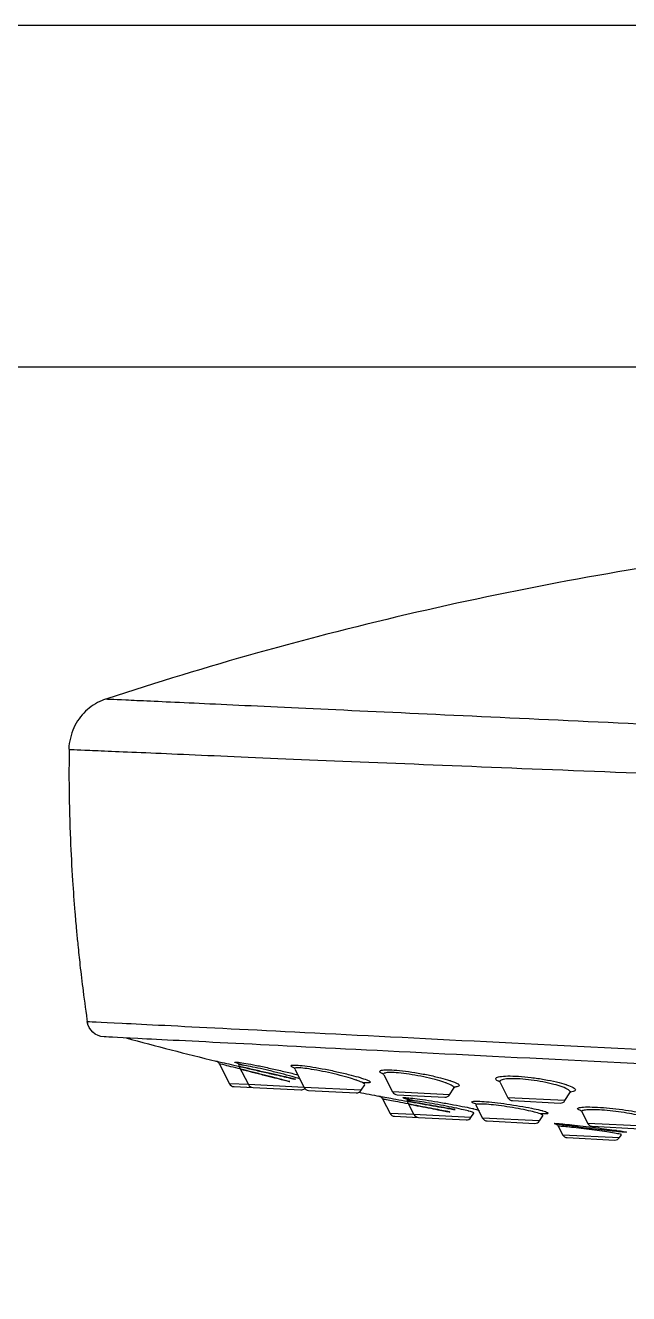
# Model space of a CAD drawing. Extents: x 23502 to 24096, y -2734 to -2314.
# Drawn here: x 23710.2 to 23743.8, y -2384.5 to -2313.9 of the extents above; entities that cross this region are included whole.
import ezdxf

# ---------------------------------------------------------------- set-up
doc = ezdxf.new("R2010")
doc.units = 0
doc.header["$LTSCALE"] = 5
doc.header["$MEASUREMENT"] = 0
doc.layers.get('0').update_dxf_attribs({"color": 2, "linetype": 'CONTINUOUS'})
for name, color, linetype in [('41', 7, 'CONTINUOUS'), ('DWG', 7, 'CONTINUOUS'), ('TXT', 4, 'CONTINUOUS')]:
    doc.layers.add(name, color=color, linetype=linetype)

# ---------------------------------------------------------------- blocks, each defined once
blk = doc.blocks.new('A$C265F4C77')
at = {"layer": '41', "color": 0, "linetype": 'Continuous'}
for p, q in [((-137.595, -6.838), (-136.99, -7.906)), ((-136.528, -6.866), (-135.933, -7.914)), ((-133.403, -6.939), (-132.837, -7.938)), ((-128.435, -7.051), (-127.91, -7.976)), ((-129.664, -7.963), (-129.475, -7.641)), ((-124.737, -8.001), (-124.518, -7.628)), ((-121.963, -7.192), (-121.49, -8.026)), ((-118.317, -8.051), (-118.057, -7.609)), ((-135.934, -7.914), (-136.99, -7.906)), ((-136.731, -8.058), (-135.675, -8.066)), ((-132.837, -7.938), (-135.933, -7.914)), ((-135.675, -8.066), (-133.021, -8.087)), ((-129.664, -7.963), (-132.837, -7.938)), ((-132.578, -8.09), (-129.925, -8.111)), ((-128.432, -8.412), (-127.999, -9.176)), ((-124.737, -8.001), (-127.91, -7.976)), ((-127.652, -8.128), (-124.998, -8.149)), ((-127.098, -8.435), (-126.673, -9.186)), ((-118.317, -8.051), (-121.49, -8.026)), ((-121.232, -8.178), (-118.578, -8.199)), ((-123.5, -9.211), (-123.354, -8.962)), ((-123.25, -8.515), (-122.852, -9.216)), ((-119.679, -9.24), (-119.509, -8.951)), ((-117.353, -8.637), (-117, -9.261)), ((-126.673, -9.186), (-127.999, -9.176)), ((-127.741, -9.328), (-126.414, -9.338)), ((-123.5, -9.211), (-126.673, -9.186)), ((-126.414, -9.338), (-123.76, -9.359)), ((-119.679, -9.24), (-122.852, -9.216)), ((-122.594, -9.368), (-119.94, -9.388)), ((-118.625, -9.498), (-118.623, -9.502)), ((-118.623, -9.502), (-118.369, -9.95)), ((-113.827, -9.286), (-117, -9.261)), ((-116.741, -9.413), (-114.088, -9.434)), ((-115.196, -9.975), (-115.101, -9.814)), ((-115.101, -9.814), (-115.1, -9.812)), ((-118.369, -9.95), (-115.196, -9.975)), ((-118.11, -10.102), (-115.457, -10.123))]:
    blk.add_line(p, q, dxfattribs=at)
at = {"layer": '41', "color": 7, "linetype": 'Continuous', "extrusion": (-0.000153475, 1.19147e-06, -1)}
blk.add_arc((144.058, -4.601, 0.016), 1, 270.44425, 349.267, dxfattribs=at)
at = {"layer": '41', "color": 7, "linetype": 'Continuous'}
blk.add_arc((-103.031, 168.694), 178.787, 257.13225, 258.79239, dxfattribs=at)
at = {"layer": '41', "color": 0, "linetype": 'Continuous', "extrusion": (0.00094171, -0.00017484, 1)}
blk.add_arc((-137.863, -6.973, -0.097), 0.3, 27.03864, 79.4559, dxfattribs=at)
at = {"layer": '41', "color": 0, "linetype": 'Continuous'}
for centre, radius, start, end in [((-136.729, -7.758), 0.3, 209.55521, 269.55521), ((-135.673, -7.766), 0.3, 209.55521, 269.55521), ((-133.019, -7.787), 0.3, 269.55521, 317.19053), ((-132.576, -7.79), 0.3, 209.55521, 269.55521), ((-129.922, -7.811), 0.3, 269.55521, 329.55521), ((-103.031, 168.694), 178.787, 261.39259, 261.76973), ((-127.649, -7.828), 0.3, 209.55521, 269.55521), ((-124.996, -7.849), 0.3, 269.55521, 329.55521), ((-121.229, -7.878), 0.3, 209.55521, 269.55521), ((-118.576, -7.899), 0.3, 269.55521, 329.55521), ((-127.738, -9.028), 0.3, 209.55521, 269.55521), ((-126.412, -9.038), 0.3, 209.55521, 269.55521), ((-123.758, -9.059), 0.3, 269.55521, 329.55521), ((-122.592, -9.068), 0.3, 209.55521, 269.55521), ((-119.938, -9.088), 0.3, 269.55521, 329.55521), ((-116.739, -9.113), 0.3, 209.55521, 269.55521), ((-118.108, -9.802), 0.3, 209.55521, 269.55521), ((-115.454, -9.823), 0.3, 269.55521, 329.55521)]:
    blk.add_arc(centre, radius, start, end, dxfattribs=at)
at = {"layer": '41', "color": 0, "linetype": 'Continuous', "extrusion": (0.000569813, -4.42362e-06, 1)}
blk.add_arc((-128.703, -8.544, -0.06), 0.3, 25.94324, 82.37895, dxfattribs=at)
at = {"layer": '41', "color": 7, "linetype": 'Continuous'}
for points, knots in [([(-92.145, 25.12), (-95.068, 24.871), (-101.008, 24.229), (-109.923, 22.843), (-118.873, 21.027), (-127.729, 18.8), (-136.361, 16.204), (-141.987, 14.221), (-144.724, 13.186)], [0, 0, 0, 0, 0.162638, 0.33144, 0.500243, 0.669046, 0.837848, 1, 1, 1, 1]), ([(-144.724, 13.185), (-144.807, 13.159), (-145.064, 13.063), (-145.46, 12.824), (-145.881, 12.459), (-146.231, 12.017), (-146.503, 11.502), (-146.661, 10.927), (-146.723, 10.505), (-146.696, 10.289), (-146.693, 10.273)], [0, 0, 0, 0, 0.069178, 0.219295, 0.365043, 0.511553, 0.666741, 0.825985, 0.987016, 1, 1, 1, 1]), ([(-146.685, 10.274), (-146.667, 9.548), (-146.604, 7.885), (-146.431, 5.464), (-146.215, 3.187), (-146.02, 1.507), (-145.865, 0.318), (-145.729, -0.655), (-145.563, -1.772), (-145.327, -3.22), (-145.133, -4.301), (-145.02, -4.898)], [0, 0, 0, 0, 0.14249, 0.326775, 0.476489, 0.591632, 0.658853, 0.711882, 0.784505, 0.880544, 1, 1, 1, 1]), ([(-73.425, -6.149), (-78.548, -6.109), (-85.593, -6.055), (-97.385, -5.963), (-101.432, -5.932), (-109.641, -5.868), (-113.631, -5.837), (-125.262, -5.747), (-132.017, -5.694), (-139.1, -5.639), (-140.947, -5.625), (-143.423, -5.606), (-144.069, -5.601), (-144.066, -5.601)], [0, 0, 0, 0, 0.250007, 0.250007, 0.375011, 0.375011, 0.500014, 0.500014, 0.750022, 0.750022, 0.875025, 0.875025, 1, 1, 1, 1])]:
    blk.add_open_spline(points, degree=3, knots=knots, dxfattribs=at)
at = {"layer": '41', "color": 0, "linetype": 'Continuous'}
for points, knots in [([(-144.758, 13.182), (-144.758, 13.182), (-144.758, 13.182), (-144.759, 13.182), (-144.381, 13.18), (-142.923, 13.176), (-141.831, 13.175), (-138.981, 13.165), (-137.252, 13.156), (-133.19, 13.139), (-130.859, 13.131), (-125.815, 13.112), (-123.04, 13.1), (-117.23, 13.076), (-114.215, 13.067), (-104.841, 13.028), (-98.384, 12.992), (-92.24, 12.968)], [0, 0, 0, 0, 0.000083, 0.000083, 0.125072, 0.125072, 0.250062, 0.250062, 0.375052, 0.375052, 0.500041, 0.500041, 0.625031, 0.625031, 0.750021, 0.750021, 1, 1, 1, 1]), ([(-91.855, 10.395), (-98.225, 10.366), (-104.956, 10.348), (-114.742, 10.314), (-117.893, 10.302), (-123.972, 10.287), (-126.874, 10.281), (-132.153, 10.271), (-134.594, 10.269), (-138.844, 10.269), (-140.653, 10.273), (-143.638, 10.274), (-144.779, 10.272), (-146.304, 10.273), (-146.7, 10.274), (-146.698, 10.274), (-146.698, 10.274), (-146.698, 10.274)], [0, 0, 0, 0, 0.25, 0.25, 0.374999, 0.374999, 0.499999, 0.499999, 0.624999, 0.624999, 0.749999, 0.749999, 0.874999, 0.874999, 0.999998, 0.999998, 1, 1, 1, 1]), ([(-145.041, -4.786), (-145.041, -4.786), (-145.041, -4.786), (-145.039, -4.786), (-144.369, -4.79), (-141.818, -4.808), (-139.917, -4.823), (-132.64, -4.879), (-125.702, -4.936), (-113.775, -5.03), (-109.683, -5.062), (-101.265, -5.124), (-97.12, -5.153), (-89.064, -5.203), (-85.248, -5.223), (-78.31, -5.251), (-75.221, -5.257), (-72.649, -5.255)], [0, 0, 0, 0, 0.00001, 0.00001, 0.125009, 0.125009, 0.250007, 0.250007, 0.500005, 0.500005, 0.625004, 0.625004, 0.750002, 0.750002, 0.875001, 0.875001, 1, 1, 1, 1]), ([(-137.805, -6.679), (-137.805, -6.679), (-137.802, -6.679), (-137.797, -6.68), (-137.776, -6.684), (-137.713, -6.696), (-137.615, -6.714), (-137.516, -6.733), (-137.378, -6.758), (-137.213, -6.789), (-137.045, -6.82), (-136.845, -6.857), (-136.629, -6.897), (-136.409, -6.938), (-136.166, -6.983), (-135.92, -7.029), (-135.669, -7.075), (-135.409, -7.123), (-135.16, -7.169), (-134.909, -7.216), (-134.663, -7.261), (-134.442, -7.302), (-134.266, -7.334), (-134.103, -7.365), (-133.962, -7.391)], [0, 0, 0, 0, 0.035571, 0.035571, 0.035571, 0.172935, 0.172935, 0.172935, 0.310699, 0.310699, 0.310699, 0.450524, 0.450524, 0.450524, 0.59322, 0.59322, 0.59322, 0.738396, 0.738396, 0.738396, 0.884551, 0.884551, 0.884551, 1, 1, 1, 1]), ([(-134.186, -7.535), (-134.309, -7.509), (-134.451, -7.479), (-134.604, -7.446), (-134.798, -7.406), (-135.014, -7.36), (-135.234, -7.314), (-135.455, -7.268), (-135.685, -7.22), (-135.908, -7.174), (-136.127, -7.128), (-136.344, -7.083), (-136.542, -7.043), (-136.736, -7.003), (-136.916, -6.966), (-137.067, -6.935), (-137.216, -6.904), (-137.34, -6.879), (-137.43, -6.86), (-137.519, -6.842), (-137.576, -6.831), (-137.595, -6.827), (-137.6, -6.826), (-137.602, -6.825), (-137.602, -6.825)], [0, 0, 0, 0, 0.114093, 0.114093, 0.114093, 0.259309, 0.259309, 0.259309, 0.404307, 0.404307, 0.404307, 0.547353, 0.547353, 0.547353, 0.687816, 0.687816, 0.687816, 0.826334, 0.826334, 0.826334, 0.964486, 0.964486, 0.964486, 1, 1, 1, 1]), ([(-136.739, -6.707), (-136.745, -6.7), (-136.743, -6.696), (-136.732, -6.692), (-136.708, -6.686), (-136.641, -6.686), (-136.539, -6.694), (-136.437, -6.703), (-136.296, -6.718), (-136.128, -6.74), (-135.959, -6.763), (-135.759, -6.792), (-135.543, -6.825), (-135.324, -6.859), (-135.082, -6.899), (-134.839, -6.941), (-134.591, -6.984), (-134.333, -7.03), (-134.088, -7.077), (-133.838, -7.123), (-133.594, -7.171), (-133.375, -7.216), (-133.321, -7.228), (-133.269, -7.239), (-133.218, -7.249)], [0, 0, 0, 0, 0.067314, 0.067314, 0.067314, 0.214096, 0.214096, 0.214096, 0.359785, 0.359785, 0.359785, 0.506396, 0.506396, 0.506396, 0.655517, 0.655517, 0.655517, 0.807704, 0.807704, 0.807704, 0.962218, 0.962218, 0.962218, 1, 1, 1, 1]), ([(-136.243, -6.855), (-136.28, -6.846), (-136.315, -6.837), (-136.349, -6.829), (-136.5, -6.792), (-136.614, -6.76), (-136.678, -6.737), (-136.711, -6.725), (-136.731, -6.715), (-136.739, -6.707)], [0, 0, 0, 0, 0.125949, 0.125949, 0.125949, 0.704812, 0.704812, 0.704812, 1, 1, 1, 1]), ([(-133.105, -7.467), (-133.231, -7.434), (-133.377, -7.398), (-133.535, -7.361), (-133.727, -7.316), (-133.942, -7.268), (-134.162, -7.221), (-134.38, -7.175), (-134.609, -7.129), (-134.83, -7.086), (-135.047, -7.044), (-135.263, -7.005), (-135.46, -6.971), (-135.654, -6.937), (-135.834, -6.908), (-135.986, -6.886), (-136.137, -6.864), (-136.264, -6.849), (-136.356, -6.841), (-136.448, -6.832), (-136.508, -6.832), (-136.529, -6.839), (-136.537, -6.841), (-136.539, -6.845), (-136.537, -6.85)], [0, 0, 0, 0, 0.116925, 0.116925, 0.116925, 0.259868, 0.259868, 0.259868, 0.401237, 0.401237, 0.401237, 0.5401, 0.5401, 0.5401, 0.676784, 0.676784, 0.676784, 0.81266, 0.81266, 0.81266, 0.949564, 0.949564, 0.949564, 1, 1, 1, 1]), ([(-133.962, -7.391), (-133.926, -7.397), (-133.891, -7.404), (-133.858, -7.41), (-133.697, -7.44), (-133.567, -7.464), (-133.479, -7.48), (-133.393, -7.496), (-133.346, -7.504), (-133.342, -7.505), (-133.338, -7.506), (-133.375, -7.499), (-133.451, -7.485), (-133.526, -7.471), (-133.642, -7.45), (-133.788, -7.423), (-133.935, -7.396), (-134.118, -7.362), (-134.32, -7.325), (-134.526, -7.286), (-134.758, -7.244), (-134.997, -7.199), (-135.241, -7.154), (-135.499, -7.106), (-135.751, -7.06), (-136.005, -7.013), (-136.259, -6.966), (-136.492, -6.922), (-136.496, -6.922), (-136.5, -6.921), (-136.503, -6.92)], [0, 0, 0, 0, 0.024989, 0.024989, 0.024989, 0.147874, 0.147874, 0.147874, 0.268232, 0.268232, 0.268232, 0.386903, 0.386903, 0.386903, 0.505406, 0.505406, 0.505406, 0.625277, 0.625277, 0.625277, 0.747482, 0.747482, 0.747482, 0.872036, 0.872036, 0.872036, 0.997937, 0.997937, 0.997937, 1, 1, 1, 1]), ([(-133.612, -6.788), (-133.63, -6.771), (-133.63, -6.757), (-133.613, -6.745), (-133.587, -6.728), (-133.517, -6.717), (-133.41, -6.714), (-133.305, -6.712), (-133.161, -6.717), (-132.989, -6.729), (-132.818, -6.741), (-132.616, -6.761), (-132.399, -6.786), (-132.18, -6.812), (-131.94, -6.844), (-131.698, -6.88), (-131.453, -6.917), (-131.199, -6.959), (-130.957, -7.003), (-130.71, -7.047), (-130.469, -7.094), (-130.253, -7.14), (-130.068, -7.18), (-129.896, -7.22), (-129.75, -7.258)], [0, 0, 0, 0, 0.085603, 0.085603, 0.085603, 0.218658, 0.218658, 0.218658, 0.349577, 0.349577, 0.349577, 0.479971, 0.479971, 0.479971, 0.611611, 0.611611, 0.611611, 0.745725, 0.745725, 0.745725, 0.882527, 0.882527, 0.882527, 1, 1, 1, 1]), ([(-133.404, -6.886), (-133.473, -6.862), (-133.527, -6.84), (-133.564, -6.82), (-133.586, -6.809), (-133.602, -6.798), (-133.612, -6.788)], [0, 0, 0, 0, 0.630011, 0.630011, 0.630011, 1, 1, 1, 1]), ([(-129.968, -7.402), (-130.095, -7.364), (-130.245, -7.324), (-130.408, -7.285), (-130.598, -7.238), (-130.811, -7.191), (-131.029, -7.147), (-131.244, -7.104), (-131.471, -7.062), (-131.691, -7.026), (-131.906, -6.989), (-132.122, -6.957), (-132.318, -6.932), (-132.513, -6.906), (-132.695, -6.887), (-132.849, -6.875), (-133.003, -6.863), (-133.132, -6.858), (-133.227, -6.86), (-133.322, -6.863), (-133.384, -6.874), (-133.406, -6.892), (-133.417, -6.9), (-133.419, -6.91), (-133.413, -6.921)], [0, 0, 0, 0, 0.119492, 0.119492, 0.119492, 0.259212, 0.259212, 0.259212, 0.396581, 0.396581, 0.396581, 0.531611, 0.531611, 0.531611, 0.665432, 0.665432, 0.665432, 0.799807, 0.799807, 0.799807, 0.936372, 0.936372, 0.936372, 1, 1, 1, 1]), ([(-128.636, -6.918), (-128.671, -6.887), (-128.678, -6.86), (-128.655, -6.837), (-128.628, -6.809), (-128.556, -6.787), (-128.446, -6.773), (-128.338, -6.76), (-128.191, -6.753), (-128.015, -6.755), (-127.842, -6.756), (-127.637, -6.765), (-127.418, -6.781), (-127.198, -6.797), (-126.959, -6.821), (-126.718, -6.849), (-126.474, -6.878), (-126.223, -6.913), (-125.984, -6.951), (-125.741, -6.99), (-125.504, -7.034), (-125.292, -7.078), (-125.101, -7.118), (-124.926, -7.16), (-124.778, -7.2)], [0, 0, 0, 0, 0.109403, 0.109403, 0.109403, 0.240754, 0.240754, 0.240754, 0.369397, 0.369397, 0.369397, 0.496291, 0.496291, 0.496291, 0.62311, 0.62311, 0.62311, 0.751502, 0.751502, 0.751502, 0.882451, 0.882451, 0.882451, 1, 1, 1, 1]), ([(-128.422, -7.026), (-128.504, -6.996), (-128.567, -6.966), (-128.608, -6.939), (-128.619, -6.932), (-128.628, -6.925), (-128.636, -6.918)], [0, 0, 0, 0, 0.79342, 0.79342, 0.79342, 1, 1, 1, 1]), ([(-124.989, -7.344), (-125.119, -7.303), (-125.272, -7.262), (-125.44, -7.222), (-125.627, -7.178), (-125.838, -7.134), (-126.054, -7.096), (-126.267, -7.057), (-126.491, -7.023), (-126.709, -6.994), (-126.925, -6.966), (-127.14, -6.943), (-127.337, -6.927), (-127.534, -6.911), (-127.717, -6.902), (-127.873, -6.901), (-128.03, -6.899), (-128.162, -6.906), (-128.258, -6.919), (-128.356, -6.933), (-128.418, -6.955), (-128.441, -6.983), (-128.454, -6.998), (-128.455, -7.015), (-128.445, -7.033)], [0, 0, 0, 0, 0.121841, 0.121841, 0.121841, 0.257982, 0.257982, 0.257982, 0.391698, 0.391698, 0.391698, 0.523868, 0.523868, 0.523868, 0.656139, 0.656139, 0.656139, 0.790233, 0.790233, 0.790233, 0.927129, 0.927129, 0.927129, 1, 1, 1, 1]), ([(-121.94, -7.188), (-122.031, -7.153), (-122.1, -7.119), (-122.146, -7.086), (-122.206, -7.042), (-122.224, -7), (-122.198, -6.963), (-122.171, -6.927), (-122.1, -6.895), (-121.989, -6.87), (-121.881, -6.846), (-121.732, -6.828), (-121.553, -6.818), (-121.379, -6.808), (-121.171, -6.806), (-120.949, -6.811), (-120.729, -6.816), (-120.488, -6.829), (-120.247, -6.848), (-120.005, -6.867), (-119.755, -6.893), (-119.518, -6.924), (-119.278, -6.955), (-119.044, -6.992), (-118.835, -7.032), (-118.638, -7.069), (-118.459, -7.11), (-118.308, -7.151)], [0, 0, 0, 0, 0.088581, 0.088581, 0.088581, 0.207739, 0.207739, 0.207739, 0.325654, 0.325654, 0.325654, 0.441257, 0.441257, 0.441257, 0.554569, 0.554569, 0.554569, 0.666632, 0.666632, 0.666632, 0.778978, 0.778978, 0.778978, 0.892976, 0.892976, 0.892976, 1, 1, 1, 1]), ([(-118.511, -7.295), (-118.643, -7.254), (-118.801, -7.213), (-118.975, -7.176), (-119.16, -7.136), (-119.368, -7.099), (-119.583, -7.068), (-119.794, -7.037), (-120.017, -7.011), (-120.234, -6.992), (-120.451, -6.974), (-120.667, -6.961), (-120.864, -6.956), (-121.063, -6.951), (-121.249, -6.954), (-121.405, -6.964), (-121.564, -6.974), (-121.697, -6.992), (-121.793, -7.017), (-121.89, -7.042), (-121.952, -7.074), (-121.973, -7.11), (-121.985, -7.13), (-121.985, -7.152), (-121.973, -7.175)], [0, 0, 0, 0, 0.124472, 0.124472, 0.124472, 0.257311, 0.257311, 0.257311, 0.388343, 0.388343, 0.388343, 0.519077, 0.519077, 0.519077, 0.651272, 0.651272, 0.651272, 0.786125, 0.786125, 0.786125, 0.923596, 0.923596, 0.923596, 1, 1, 1, 1]), ([(-136.419, -7.068), (-136.419, -7.068), (-136.419, -7.068), (-136.419, -7.068), (-136.21, -7.111), (-135.984, -7.158), (-135.758, -7.205), (-135.535, -7.251), (-135.307, -7.299), (-135.091, -7.344), (-134.881, -7.388), (-134.678, -7.431), (-134.498, -7.469), (-134.322, -7.506), (-134.164, -7.54), (-134.036, -7.567), (-133.91, -7.594), (-133.81, -7.615), (-133.745, -7.629), (-133.68, -7.643), (-133.648, -7.65), (-133.651, -7.649), (-133.655, -7.648), (-133.696, -7.639), (-133.769, -7.624), (-133.845, -7.607), (-133.957, -7.583), (-134.097, -7.554), (-134.125, -7.548), (-134.155, -7.541), (-134.186, -7.535)], [0, 0, 0, 0, 0.000044, 0.000044, 0.000044, 0.128012, 0.128012, 0.128012, 0.254098, 0.254098, 0.254098, 0.377142, 0.377142, 0.377142, 0.497135, 0.497135, 0.497135, 0.61516, 0.61516, 0.61516, 0.733009, 0.733009, 0.733009, 0.852555, 0.852555, 0.852555, 0.975017, 0.975017, 0.975017, 1, 1, 1, 1]), ([(-129.472, -7.637), (-129.471, -7.635), (-129.47, -7.632), (-129.47, -7.629), (-129.468, -7.606), (-129.505, -7.576), (-129.577, -7.542), (-129.65, -7.506), (-129.762, -7.465), (-129.902, -7.422), (-129.923, -7.415), (-129.945, -7.409), (-129.968, -7.402)], [0, 0, 0, 0, 0.057116, 0.057116, 0.057116, 0.491358, 0.491358, 0.491358, 0.934043, 0.934043, 0.934043, 1, 1, 1, 1]), ([(-129.75, -7.258), (-129.724, -7.265), (-129.699, -7.271), (-129.675, -7.278), (-129.513, -7.322), (-129.383, -7.363), (-129.297, -7.398), (-129.212, -7.433), (-129.167, -7.463), (-129.167, -7.485), (-129.168, -7.494), (-129.175, -7.502), (-129.189, -7.509)], [0, 0, 0, 0, 0.058762, 0.058762, 0.058762, 0.454575, 0.454575, 0.454575, 0.845153, 0.845153, 0.845153, 1, 1, 1, 1]), ([(-129.189, -7.509), (-129.209, -7.518), (-129.245, -7.526), (-129.294, -7.53), (-129.366, -7.536), (-129.47, -7.537), (-129.598, -7.532)], [0, 0, 0, 0, 0.408316, 0.408316, 0.408316, 1, 1, 1, 1]), ([(-124.515, -7.622), (-124.512, -7.617), (-124.51, -7.611), (-124.509, -7.605), (-124.506, -7.573), (-124.543, -7.535), (-124.615, -7.494), (-124.688, -7.452), (-124.799, -7.406), (-124.939, -7.36), (-124.955, -7.355), (-124.972, -7.349), (-124.989, -7.344)], [0, 0, 0, 0, 0.079206, 0.079206, 0.079206, 0.512306, 0.512306, 0.512306, 0.94956, 0.94956, 0.94956, 1, 1, 1, 1]), ([(-124.778, -7.2), (-124.759, -7.206), (-124.739, -7.211), (-124.721, -7.216), (-124.559, -7.263), (-124.43, -7.309), (-124.345, -7.35), (-124.259, -7.391), (-124.215, -7.43), (-124.216, -7.462), (-124.216, -7.479), (-124.23, -7.495), (-124.257, -7.509)], [0, 0, 0, 0, 0.043316, 0.043316, 0.043316, 0.419962, 0.419962, 0.419962, 0.79525, 0.79525, 0.79525, 1, 1, 1, 1]), ([(-124.512, -7.632), (-124.506, -7.616), (-124.486, -7.569), (-124.442, -7.545), (-124.434, -7.54), (-124.433, -7.54)], [0, 0, 0, 0, 0.225861, 0.760689, 1, 1, 1, 1]), ([(-124.257, -7.509), (-124.279, -7.52), (-124.309, -7.53), (-124.347, -7.538), (-124.388, -7.546), (-124.438, -7.553), (-124.497, -7.559)], [0, 0, 0, 0, 0.486083, 0.486083, 0.486083, 1, 1, 1, 1]), ([(-122.003, -7.138), (-122.003, -7.138), (-122, -7.136), (-121.979, -7.137), (-121.97, -7.183), (-121.969, -7.185)], [0, 0, 0, 0, 0.087649, 0.952266, 1, 1, 1, 1]), ([(-118.052, -7.6), (-118.047, -7.591), (-118.044, -7.581), (-118.044, -7.572), (-118.041, -7.532), (-118.079, -7.488), (-118.152, -7.443), (-118.232, -7.395), (-118.355, -7.344), (-118.511, -7.295)], [0, 0, 0, 0, 0.104571, 0.104571, 0.104571, 0.53566, 0.53566, 0.53566, 1, 1, 1, 1]), ([(-118.308, -7.151), (-118.295, -7.155), (-118.283, -7.158), (-118.27, -7.162), (-118.109, -7.207), (-117.981, -7.255), (-117.895, -7.299), (-117.808, -7.345), (-117.762, -7.389), (-117.761, -7.428), (-117.761, -7.467), (-117.805, -7.503), (-117.89, -7.531), (-117.933, -7.545), (-117.986, -7.558), (-118.048, -7.569)], [0, 0, 0, 0, 0.021426, 0.021426, 0.021426, 0.300932, 0.300932, 0.300932, 0.582428, 0.582428, 0.582428, 0.862053, 0.862053, 0.862053, 1, 1, 1, 1]), ([(-118.051, -7.608), (-118.049, -7.601), (-118.035, -7.552), (-117.997, -7.539), (-117.99, -7.536), (-117.99, -7.536)], [0, 0, 0, 0, 0.105934, 0.723081, 1, 1, 1, 1]), ([(-128.659, -8.247), (-128.659, -8.247), (-128.652, -8.248), (-128.636, -8.25), (-128.6, -8.255), (-128.525, -8.265), (-128.415, -8.279), (-128.305, -8.294), (-128.158, -8.313), (-127.986, -8.336), (-127.813, -8.359), (-127.61, -8.386), (-127.393, -8.415), (-127.174, -8.444), (-126.936, -8.476), (-126.698, -8.507), (-126.457, -8.539), (-126.211, -8.572), (-125.978, -8.603), (-125.744, -8.634), (-125.518, -8.663), (-125.318, -8.69), (-125.119, -8.716), (-124.941, -8.74), (-124.799, -8.759), (-124.68, -8.774), (-124.584, -8.787), (-124.516, -8.796)], [0, 0, 0, 0, 0.05333, 0.05333, 0.05333, 0.172053, 0.172053, 0.172053, 0.291092, 0.291092, 0.291092, 0.411121, 0.411121, 0.411121, 0.532385, 0.532385, 0.532385, 0.654595, 0.654595, 0.654595, 0.777041, 0.777041, 0.777041, 0.898894, 0.898894, 0.898894, 1, 1, 1, 1]), ([(-124.793, -8.942), (-124.852, -8.933), (-124.935, -8.92), (-125.037, -8.905), (-125.161, -8.886), (-125.315, -8.863), (-125.488, -8.837), (-125.662, -8.81), (-125.86, -8.78), (-126.064, -8.75), (-126.268, -8.719), (-126.485, -8.686), (-126.697, -8.655), (-126.907, -8.623), (-127.118, -8.592), (-127.312, -8.563), (-127.504, -8.534), (-127.685, -8.508), (-127.84, -8.485), (-127.993, -8.462), (-128.124, -8.443), (-128.223, -8.428), (-128.321, -8.414), (-128.389, -8.404), (-128.42, -8.399), (-128.434, -8.397), (-128.441, -8.396), (-128.441, -8.396)], [0, 0, 0, 0, 0.099965, 0.099965, 0.099965, 0.220806, 0.220806, 0.220806, 0.34272, 0.34272, 0.34272, 0.464869, 0.464869, 0.464869, 0.58645, 0.58645, 0.58645, 0.707055, 0.707055, 0.707055, 0.826816, 0.826816, 0.826816, 0.946335, 0.946335, 0.946335, 1, 1, 1, 1]), ([(-127.322, -8.279), (-127.333, -8.269), (-127.315, -8.262), (-127.27, -8.26), (-127.216, -8.256), (-127.122, -8.259), (-126.996, -8.266), (-126.87, -8.273), (-126.708, -8.286), (-126.523, -8.303), (-126.339, -8.319), (-126.126, -8.341), (-125.904, -8.365), (-125.679, -8.39), (-125.439, -8.418), (-125.201, -8.448), (-124.961, -8.478), (-124.719, -8.51), (-124.492, -8.542), (-124.264, -8.574), (-124.047, -8.606), (-123.859, -8.636), (-123.696, -8.662), (-123.551, -8.687), (-123.433, -8.709)], [0, 0, 0, 0, 0.108183, 0.108183, 0.108183, 0.236694, 0.236694, 0.236694, 0.364843, 0.364843, 0.364843, 0.493507, 0.493507, 0.493507, 0.623333, 0.623333, 0.623333, 0.754477, 0.754477, 0.754477, 0.886521, 0.886521, 0.886521, 1, 1, 1, 1]), ([(-126.591, -8.434), (-126.695, -8.417), (-126.791, -8.401), (-126.875, -8.386), (-126.96, -8.37), (-127.035, -8.356), (-127.097, -8.343), (-127.211, -8.319), (-127.285, -8.299), (-127.313, -8.285), (-127.317, -8.283), (-127.32, -8.28), (-127.322, -8.279)], [0, 0, 0, 0, 0.241938, 0.241938, 0.241938, 0.484974, 0.484974, 0.484974, 0.930548, 0.930548, 0.930548, 1, 1, 1, 1]), ([(-123.671, -8.855), (-123.773, -8.833), (-123.899, -8.808), (-124.04, -8.782), (-124.205, -8.752), (-124.395, -8.72), (-124.594, -8.689), (-124.793, -8.657), (-125.007, -8.625), (-125.219, -8.596), (-125.429, -8.566), (-125.642, -8.538), (-125.841, -8.513), (-126.039, -8.489), (-126.228, -8.468), (-126.392, -8.451), (-126.556, -8.434), (-126.701, -8.422), (-126.813, -8.415), (-126.926, -8.407), (-127.009, -8.405), (-127.057, -8.408), (-127.093, -8.411), (-127.108, -8.416), (-127.104, -8.424)], [0, 0, 0, 0, 0.113871, 0.113871, 0.113871, 0.246852, 0.246852, 0.246852, 0.379361, 0.379361, 0.379361, 0.510849, 0.510849, 0.510849, 0.641345, 0.641345, 0.641345, 0.771414, 0.771414, 0.771414, 0.901882, 0.901882, 0.901882, 1, 1, 1, 1]), ([(-124.516, -8.796), (-124.502, -8.798), (-124.49, -8.8), (-124.479, -8.801), (-124.411, -8.81), (-124.381, -8.814), (-124.392, -8.813), (-124.403, -8.811), (-124.454, -8.804), (-124.541, -8.793), (-124.629, -8.781), (-124.755, -8.765), (-124.909, -8.744), (-125.065, -8.724), (-125.252, -8.699), (-125.457, -8.672), (-125.664, -8.644), (-125.894, -8.614), (-126.128, -8.583), (-126.365, -8.551), (-126.612, -8.519), (-126.85, -8.487), (-126.932, -8.476), (-127.014, -8.465), (-127.095, -8.455)], [0, 0, 0, 0, 0.024476, 0.024476, 0.024476, 0.177485, 0.177485, 0.177485, 0.329585, 0.329585, 0.329585, 0.481775, 0.481775, 0.481775, 0.635003, 0.635003, 0.635003, 0.789774, 0.789774, 0.789774, 0.945943, 0.945943, 0.945943, 1, 1, 1, 1]), ([(-123.471, -8.369), (-123.497, -8.347), (-123.482, -8.329), (-123.427, -8.316), (-123.373, -8.303), (-123.277, -8.295), (-123.149, -8.292), (-123.021, -8.289), (-122.858, -8.291), (-122.672, -8.299), (-122.486, -8.306), (-122.274, -8.319), (-122.051, -8.336), (-121.828, -8.353), (-121.588, -8.374), (-121.352, -8.399), (-121.114, -8.423), (-120.874, -8.452), (-120.65, -8.481), (-120.423, -8.511), (-120.208, -8.543), (-120.021, -8.574), (-119.853, -8.602), (-119.704, -8.63), (-119.584, -8.657)], [0, 0, 0, 0, 0.127866, 0.127866, 0.127866, 0.254478, 0.254478, 0.254478, 0.380005, 0.380005, 0.380005, 0.505156, 0.505156, 0.505156, 0.630786, 0.630786, 0.630786, 0.757541, 0.757541, 0.757541, 0.885585, 0.885585, 0.885585, 1, 1, 1, 1]), ([(-123.235, -8.455), (-123.245, -8.453), (-123.254, -8.45), (-123.264, -8.448), (-123.372, -8.419), (-123.444, -8.392), (-123.471, -8.369), (-123.471, -8.369), (-123.471, -8.369), (-123.471, -8.369)], [0, 0, 0, 0, 0.078109, 0.078109, 0.078109, 0.999428, 0.999428, 0.999428, 1, 1, 1, 1]), ([(-119.815, -8.803), (-119.92, -8.777), (-120.049, -8.748), (-120.195, -8.72), (-120.359, -8.689), (-120.548, -8.657), (-120.747, -8.628), (-120.945, -8.599), (-121.157, -8.571), (-121.368, -8.546), (-121.577, -8.522), (-121.789, -8.5), (-121.988, -8.484), (-122.186, -8.467), (-122.375, -8.455), (-122.54, -8.447), (-122.705, -8.44), (-122.851, -8.438), (-122.964, -8.441), (-123.078, -8.444), (-123.162, -8.452), (-123.209, -8.465), (-123.249, -8.476), (-123.264, -8.49), (-123.254, -8.507)], [0, 0, 0, 0, 0.116433, 0.116433, 0.116433, 0.247132, 0.247132, 0.247132, 0.376816, 0.376816, 0.376816, 0.505532, 0.505532, 0.505532, 0.633847, 0.633847, 0.633847, 0.762578, 0.762578, 0.762578, 0.892403, 0.892403, 0.892403, 1, 1, 1, 1]), ([(-117.414, -8.573), (-117.501, -8.546), (-117.559, -8.518), (-117.584, -8.494), (-117.612, -8.466), (-117.598, -8.44), (-117.544, -8.418), (-117.49, -8.396), (-117.395, -8.378), (-117.265, -8.366), (-117.137, -8.353), (-116.973, -8.345), (-116.785, -8.342), (-116.599, -8.339), (-116.385, -8.341), (-116.161, -8.349), (-115.938, -8.356), (-115.699, -8.369), (-115.463, -8.385), (-115.227, -8.402), (-114.988, -8.423), (-114.765, -8.447), (-114.541, -8.472), (-114.327, -8.499), (-114.141, -8.528), (-113.968, -8.556), (-113.814, -8.584), (-113.691, -8.613)], [0, 0, 0, 0, 0.102695, 0.102695, 0.102695, 0.217801, 0.217801, 0.217801, 0.332071, 0.332071, 0.332071, 0.445163, 0.445163, 0.445163, 0.557268, 0.557268, 0.557268, 0.669007, 0.669007, 0.669007, 0.781146, 0.781146, 0.781146, 0.894273, 0.894273, 0.894273, 1, 1, 1, 1]), ([(-127.007, -8.609), (-126.948, -8.617), (-126.89, -8.626), (-126.831, -8.635), (-126.621, -8.666), (-126.404, -8.699), (-126.196, -8.73), (-125.991, -8.761), (-125.79, -8.791), (-125.609, -8.818), (-125.431, -8.845), (-125.268, -8.87), (-125.133, -8.89), (-125, -8.911), (-124.891, -8.927), (-124.815, -8.939), (-124.74, -8.95), (-124.695, -8.957), (-124.686, -8.958), (-124.677, -8.96), (-124.703, -8.956), (-124.761, -8.947), (-124.771, -8.945), (-124.781, -8.944), (-124.793, -8.942)], [0, 0, 0, 0, 0.044671, 0.044671, 0.044671, 0.203699, 0.203699, 0.203699, 0.360722, 0.360722, 0.360722, 0.515564, 0.515564, 0.515564, 0.668829, 0.668829, 0.668829, 0.821673, 0.821673, 0.821673, 0.97539, 0.97539, 0.97539, 1, 1, 1, 1]), ([(-123.353, -8.958), (-123.342, -8.951), (-123.354, -8.941), (-123.39, -8.928), (-123.433, -8.911), (-123.513, -8.89), (-123.623, -8.865), (-123.638, -8.862), (-123.654, -8.858), (-123.671, -8.855)], [0, 0, 0, 0, 0.415143, 0.415143, 0.415143, 0.928727, 0.928727, 0.928727, 1, 1, 1, 1]), ([(-123.433, -8.709), (-123.414, -8.712), (-123.395, -8.716), (-123.377, -8.719), (-123.25, -8.744), (-123.157, -8.765), (-123.106, -8.782), (-123.064, -8.795), (-123.049, -8.806), (-123.061, -8.812)], [0, 0, 0, 0, 0.070911, 0.070911, 0.070911, 0.58305, 0.58305, 0.58305, 1, 1, 1, 1]), ([(-119.505, -8.944), (-119.497, -8.93), (-119.51, -8.913), (-119.543, -8.895), (-119.592, -8.868), (-119.686, -8.836), (-119.815, -8.803)], [0, 0, 0, 0, 0.4041, 0.4041, 0.4041, 1, 1, 1, 1]), ([(-119.234, -8.81), (-119.264, -8.826), (-119.335, -8.838), (-119.442, -8.844), (-119.504, -8.848), (-119.58, -8.849), (-119.666, -8.849)], [0, 0, 0, 0, 0.631973, 0.631973, 0.631973, 1, 1, 1, 1]), ([(-119.584, -8.657), (-119.569, -8.66), (-119.554, -8.664), (-119.54, -8.667), (-119.413, -8.697), (-119.319, -8.725), (-119.267, -8.749), (-119.215, -8.773), (-119.204, -8.794), (-119.234, -8.81), (-119.234, -8.81), (-119.234, -8.81), (-119.234, -8.81)], [0, 0, 0, 0, 0.052162, 0.052162, 0.052162, 0.527447, 0.527447, 0.527447, 0.999955, 0.999955, 0.999955, 1, 1, 1, 1]), ([(-117.426, -8.555), (-117.426, -8.555), (-117.424, -8.555), (-117.404, -8.564), (-117.372, -8.611), (-117.355, -8.637)], [0, 0, 0, 0, 0.085171, 0.600361, 1, 1, 1, 1]), ([(-113.914, -8.759), (-114.02, -8.73), (-114.154, -8.702), (-114.307, -8.675), (-114.47, -8.646), (-114.658, -8.618), (-114.856, -8.594), (-115.053, -8.57), (-115.265, -8.549), (-115.474, -8.533), (-115.683, -8.516), (-115.896, -8.504), (-116.094, -8.497), (-116.293, -8.489), (-116.483, -8.487), (-116.648, -8.49), (-116.815, -8.493), (-116.961, -8.501), (-117.073, -8.514), (-117.187, -8.527), (-117.271, -8.546), (-117.317, -8.567), (-117.357, -8.586), (-117.37, -8.607), (-117.357, -8.63)], [0, 0, 0, 0, 0.11985, 0.11985, 0.11985, 0.248368, 0.248368, 0.248368, 0.375939, 0.375939, 0.375939, 0.503143, 0.503143, 0.503143, 0.630791, 0.630791, 0.630791, 0.759542, 0.759542, 0.759542, 0.889554, 0.889554, 0.889554, 1, 1, 1, 1]), ([(-114.82, -9.66), (-114.825, -9.663), (-114.847, -9.665), (-114.884, -9.665), (-114.942, -9.666), (-115.037, -9.663), (-115.163, -9.657), (-115.289, -9.652), (-115.449, -9.643), (-115.629, -9.632), (-115.81, -9.621), (-116.017, -9.608), (-116.231, -9.593), (-116.447, -9.578), (-116.677, -9.561), (-116.903, -9.543), (-117.13, -9.525), (-117.358, -9.506), (-117.569, -9.488), (-117.781, -9.47), (-117.981, -9.452), (-118.154, -9.435), (-118.257, -9.425), (-118.352, -9.415), (-118.435, -9.406), (-118.578, -9.391), (-118.691, -9.378), (-118.763, -9.367), (-118.832, -9.357), (-118.866, -9.349), (-118.86, -9.344), (-118.86, -9.344), (-118.86, -9.344), (-118.86, -9.344)], [0, 0, 0, 0, 0.070158, 0.070158, 0.070158, 0.177475, 0.177475, 0.177475, 0.284736, 0.284736, 0.284736, 0.392189, 0.392189, 0.392189, 0.499999, 0.499999, 0.499999, 0.608175, 0.608175, 0.608175, 0.716568, 0.716568, 0.716568, 0.780816, 0.780816, 0.780816, 0.892084, 0.892084, 0.892084, 0.999953, 0.999953, 0.999953, 1, 1, 1, 1]), ([(-118.86, -9.344), (-118.854, -9.34), (-118.81, -9.338), (-118.73, -9.339), (-118.65, -9.341), (-118.533, -9.345), (-118.388, -9.353), (-118.243, -9.36), (-118.067, -9.37), (-117.873, -9.383), (-117.679, -9.395), (-117.463, -9.41), (-117.242, -9.426), (-117.02, -9.442), (-116.788, -9.46), (-116.564, -9.478), (-116.339, -9.496), (-116.117, -9.515), (-115.915, -9.533), (-115.729, -9.55), (-115.556, -9.566), (-115.409, -9.581)], [0, 0, 0, 0, 0.144167, 0.144167, 0.144167, 0.2881, 0.2881, 0.2881, 0.432067, 0.432067, 0.432067, 0.576379, 0.576379, 0.576379, 0.7212, 0.7212, 0.7212, 0.866471, 0.866471, 0.866471, 1, 1, 1, 1]), ([(-118.798, -9.36), (-118.798, -9.36), (-118.796, -9.361), (-118.784, -9.364), (-118.751, -9.377), (-118.7, -9.408), (-118.653, -9.45), (-118.634, -9.487), (-118.629, -9.5)], [0, 0, 0, 0, 0.145235, 0.349396, 0.510655, 0.668257, 0.895469, 1, 1, 1, 1]), ([(-115.605, -9.728), (-115.733, -9.714), (-115.883, -9.698), (-116.044, -9.681), (-116.22, -9.663), (-116.414, -9.645), (-116.61, -9.627), (-116.806, -9.609), (-117.009, -9.591), (-117.203, -9.575), (-117.397, -9.559), (-117.587, -9.545), (-117.758, -9.532), (-117.928, -9.52), (-118.083, -9.51), (-118.211, -9.503), (-118.338, -9.496), (-118.442, -9.491), (-118.512, -9.49), (-118.582, -9.489), (-118.621, -9.49), (-118.626, -9.495), (-118.626, -9.495), (-118.626, -9.496), (-118.626, -9.497)], [0, 0, 0, 0, 0.130814, 0.130814, 0.130814, 0.273435, 0.273435, 0.273435, 0.415887, 0.415887, 0.415887, 0.558045, 0.558045, 0.558045, 0.699997, 0.699997, 0.699997, 0.841986, 0.841986, 0.841986, 0.984276, 0.984276, 0.984276, 1, 1, 1, 1]), ([(-115.097, -9.806), (-115.096, -9.805), (-115.098, -9.803), (-115.102, -9.802), (-115.117, -9.795), (-115.166, -9.786), (-115.246, -9.774), (-115.331, -9.761), (-115.455, -9.745), (-115.605, -9.728)], [0, 0, 0, 0, 0.113063, 0.113063, 0.113063, 0.537869, 0.537869, 0.537869, 1, 1, 1, 1]), ([(-115.409, -9.581), (-115.396, -9.582), (-115.383, -9.583), (-115.37, -9.584), (-115.214, -9.6), (-115.085, -9.615), (-114.992, -9.627), (-114.9, -9.638), (-114.843, -9.648), (-114.825, -9.654), (-114.818, -9.657), (-114.817, -9.659), (-114.82, -9.66)], [0, 0, 0, 0, 0.033023, 0.033023, 0.033023, 0.44577, 0.44577, 0.44577, 0.857303, 0.857303, 0.857303, 1, 1, 1, 1])]:
    blk.add_open_spline(points, degree=3, knots=knots, dxfattribs=at)

msp = doc.modelspace()

# ---------------------------------------------------------------- linework, layer by layer
at = {"linetype": 'Continuous'}
msp.add_lwpolyline([(23501.569, -2733.93), (24095.569, -2733.93), (24095.569, -2313.93), (23501.569, -2313.93)], close=True, dxfattribs=at)
at = {"layer": 'TXT', "color": 4}
msp.add_lwpolyline([(23527.569, -2332.93), (24081.569, -2332.93), (24081.569, -2722.93), (23527.569, -2722.93)], close=True, dxfattribs=at)

# ---------------------------------------------------------------- block references
at = {"layer": 'DWG', "color": 3, "ltscale": 0.6, "rotation": 357.5552}
msp.add_blockref('A$C265F4C77', (23858.786, -2370.742), dxfattribs=at)

doc.saveas('drawing.dxf')
